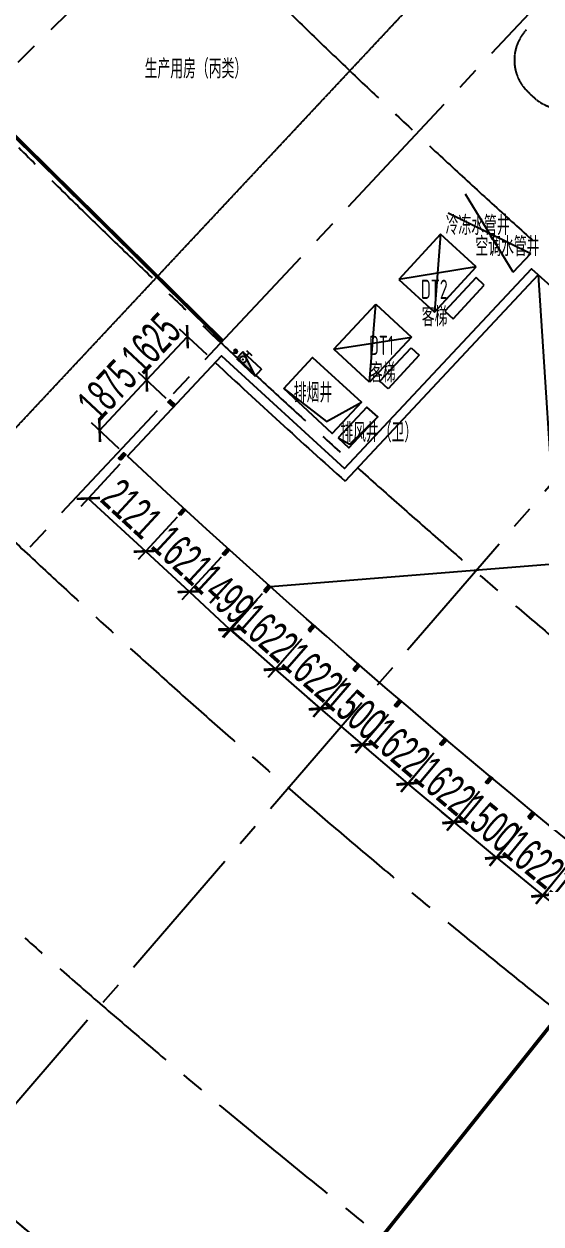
# Model space of a CAD drawing. Extents: x -668578 to 2331563, y -1202445 to 1620273.
# Drawn here: x 713349 to 727431, y 93547 to 126257 of the extents above; entities that cross this region are included whole.
import ezdxf

# ---------------------------------------------------------------- set-up
doc = ezdxf.new("R2010")
doc.units = 0
for name, pattern in [('CENTER2', [28.575, 19.05, -3.175, 3.175, -3.175]), ('Continuous-STLayerSet-Col', [0]), ('DASH', [0.35, 0.25, -0.1]), ('DOT2', [0.125, 0, -0.125])]:
    doc.linetypes.add(name, pattern=pattern)
doc.layers.get('0').update_dxf_attribs({"color": 8})
doc.layers.get('Defpoints').update_dxf_attribs({"color": 8})
for name, color, linetype in [('#标注', 8, 'Continuous'), ('#轴线', 8, 'CENTER2'), ('A-AL', 8, 'Continuous'), ('A-BEAM-PLAN-C', 8, 'Continuous'), ('A-DIMS-150', 8, 'Continuous'), ('A-EVTR', 8, 'Continuous'), ('A-FLOR-OTLN', 8, 'DOT2'), ('A-ROOF', 8, 'Continuous'), ('A-WIND-FRAM', 8, 'Continuous'), ('dim', 8, 'Continuous'), ('STAIR', 8, 'Continuous'), ('WINDOW', 8, 'Continuous'), ('外轮廓', 8, 'Continuous'), ('建-文字', 8, 'Continuous'), ('暖-消防-挡烟垂壁', 8, 'Continuous'), ('水-消防-消火栓', 8, 'Continuous'), ('水-消防-消火栓-标识', 8, 'Continuous')]:
    doc.layers.add(name, color=color, linetype=linetype)
doc.styles.add('JHZX', font='jrs.shx', dxfattribs={"width": 0.6, "bigfont": 'jhz.shx'})
doc.styles.add('XD2008', font='xd-hzs.shx', dxfattribs={"width": 0.7, "bigfont": 'xd-hztxt.shx'})
doc.dimstyles.new('JZBZ-300', dxfattribs={"dimscale": 300, "dimtxt": 3, "dimasz": 1.5, "dimexe": 1, "dimexo": 1, "dimgap": 0.5, "dimtad": 1, "dimdec": 0, "dimdsep": 46, "dimtxsty": 'JHZX', "dimblk1": 'ARCHTICK', "dimblk2": 'ARCHTICK', "dimsah": 1, "dimcen": 0, "dimclrd": 1, "dimclre": 1, "dimclrt": 2, "dimazin": 2, "dimtfac": 1, "dimtdec": 0, "dimtix": 1, "dimtmove": 0, "dimatfit": 3, "dimfxl": 0, "dimtolj": 1, "dimlwd": -1, "dimlwe": -1, "dimarcsym": 0})
doc.dimstyles.new('JZBZ-400', dxfattribs={"dimscale": 400, "dimtxt": 3, "dimasz": 1.5, "dimexe": 1, "dimexo": 1, "dimgap": 0.5, "dimtad": 1, "dimdec": 0, "dimdsep": 46, "dimtxsty": 'JHZX', "dimblk1": 'ARCHTICK', "dimblk2": 'ARCHTICK', "dimsah": 1, "dimcen": 0, "dimclrd": 1, "dimclre": 1, "dimclrt": 2, "dimazin": 2, "dimtfac": 1, "dimtdec": 0, "dimtix": 1, "dimtmove": 0, "dimatfit": 3, "dimfxl": 0, "dimtolj": 1, "dimlwd": -1, "dimlwe": -1, "dimarcsym": 0})

# ---------------------------------------------------------------- blocks, each defined once
blk = doc.blocks.new('_ARCHTICK')
at = {"color": 0, "linetype": 'ByBlock', "const_width": 0.15}
blk.add_lwpolyline([(-0.5, -0.5), (0.5, 0.5)], dxfattribs=at)
blk = doc.blocks.new('*D2939')
at = {"layer": '#标注', "ltscale": 300, "transparency": 16777216}
for p, q in [((-1773, -1481), (-9342, -7863)), ((165914, -92056), (164727, -101884))]:
    blk.add_line(p, q, dxfattribs=at)
blk.add_arc((197092, 166179), 269610, 220.13382, 263.11563, dxfattribs=at)
at = {"layer": 'Defpoints', "color": 0, "ltscale": 300, "transparency": 16777216}
for p in [(197092, 166179), (-1467, -1224), (40380, -53208), (165962, -91659)]:
    blk.add_point(p, dxfattribs=at)
at = {"layer": '#标注', "ltscale": 300, "transparency": 16777216, "xscale": 600, "yscale": 600, "zscale": 600}
for p, rotation in [((-9036, -7605), 130.1338192809485), ((164775, -101487), 353.1156299250187)]:
    blk.add_blockref('_ARCHTICK', p, dxfattribs=dict(at, rotation=rotation))
at = {"layer": '#标注', "ltscale": 300, "transparency": 16777216, "insert": (69342, -70334), "char_height": 1200, "attachment_point": 5, "rotation": 331.6247, "style": 'JHZX'}
blk.add_mtext('\\A1;42.98°', dxfattribs=at)
blk = doc.blocks.new('*D3008')
at = {"layer": '#标注', "transparency": 16777216}
for p, q in [((-126177, -20315), (-130649, -25704)), ((-130393, -25397), (-122561, -31896)), ((-118344, -26815), (-122816, -32204))]:
    blk.add_line(p, q, dxfattribs=at)
at = {"layer": 'Defpoints', "color": 0, "transparency": 16777216}
for p in [(-125921, -20007), (-118089, -26507), (-122561, -31896)]:
    blk.add_point(p, dxfattribs=at)
at = {"layer": '#标注', "transparency": 16777216, "xscale": 600, "yscale": 600, "zscale": 600}
for p, rotation in [((-130393, -25397), 140.3137211148416), ((-122561, -31896), 320.3137211148417)]:
    blk.add_blockref('_ARCHTICK', p, dxfattribs=dict(at, rotation=rotation))
at = {"layer": '#标注', "transparency": 16777216, "insert": (-125966, -28031), "char_height": 1200, "attachment_point": 5, "rotation": 320.3137, "style": 'JHZX'}
blk.add_mtext('\\A1;10178', dxfattribs=at)
blk = doc.blocks.new('HGDTRET')
at = {"layer": 'dim', "ltscale": 300}
blk.add_arc((880041, 290089.1), 262600, 224.98133, 258.268049, dxfattribs=at)
blk = doc.blocks.new('*D1669')
at = {"layer": '#标注', "color": 1, "ltscale": 300, "transparency": 16777216}
for p, q in [((715960, 114255), (714897, 113105)), ((715100, 113325), (716657, 111885)), ((717517, 112815), (716454, 111665))]:
    blk.add_line(p, q, dxfattribs=at)
at = {"layer": 'Defpoints', "color": 0, "ltscale": 300, "transparency": 16777216}
for p in [(716164, 114475), (717721, 113035), (716657, 111885)]:
    blk.add_point(p, dxfattribs=at)
at = {"layer": '#标注', "color": 1, "ltscale": 300, "transparency": 16777216, "xscale": 450, "yscale": 450, "zscale": 450}
for p, rotation in [((715100, 113325), 137.2330127523829), ((716657, 111885), 317.2330127523829)]:
    blk.add_blockref('_ARCHTICK', p, dxfattribs=dict(at, rotation=rotation))
at = {"layer": '#标注', "color": 2, "ltscale": 300, "transparency": 16777216, "insert": (716286, 113046), "char_height": 900, "attachment_point": 5, "rotation": 317.233, "style": 'JHZX'}
blk.add_mtext('\\A1;2121', dxfattribs=at)
blk = doc.blocks.new('*D1670')
at = {"layer": '#标注', "color": 1, "ltscale": 300, "transparency": 16777216}
for p, q in [((717517, 112815), (716454, 111665)), ((716657, 111885), (717848, 110784)), ((718716, 111723), (717644, 110564))]:
    blk.add_line(p, q, dxfattribs=at)
at = {"layer": 'Defpoints', "color": 0, "ltscale": 300, "transparency": 16777216}
for p in [(717721, 113035), (718920, 111943), (717848, 110784)]:
    blk.add_point(p, dxfattribs=at)
at = {"layer": '#标注', "color": 1, "ltscale": 300, "transparency": 16777216, "xscale": 450, "yscale": 450, "zscale": 450}
for p, rotation in [((716657, 111885), 137.2330127523829), ((717848, 110784), 317.2330127523829)]:
    blk.add_blockref('_ARCHTICK', p, dxfattribs=dict(at, rotation=rotation))
at = {"layer": '#标注', "color": 2, "ltscale": 300, "transparency": 16777216, "insert": (717660, 111775), "char_height": 900, "attachment_point": 5, "rotation": 317.233, "style": 'JHZX'}
blk.add_mtext('\\A1;1621', dxfattribs=at)
blk = doc.blocks.new('*D1671')
at = {"layer": '#标注', "color": 1, "ltscale": 300, "transparency": 16777216}
for p, q in [((718716, 111723), (717644, 110564)), ((717848, 110784), (717517, 111090)), ((717848, 110784), (718948, 109766)), ((719834, 110724), (718744, 109546)), ((718948, 109766), (719279, 109461))]:
    blk.add_line(p, q, dxfattribs=at)
at = {"layer": 'Defpoints', "color": 0, "ltscale": 300, "transparency": 16777216}
for p in [(718920, 111943), (720038, 110945), (718948, 109766)]:
    blk.add_point(p, dxfattribs=at)
at = {"layer": '#标注', "color": 1, "ltscale": 300, "transparency": 16777216, "xscale": 450, "yscale": 450, "zscale": 450}
for p, rotation in [((717848, 110784), 317.2330127523829), ((718948, 109766), 137.2330127523829)]:
    blk.add_blockref('_ARCHTICK', p, dxfattribs=dict(at, rotation=rotation))
at = {"layer": '#标注', "color": 2, "ltscale": 300, "transparency": 16777216, "insert": (718805, 110716), "char_height": 900, "attachment_point": 5, "rotation": 317.233, "style": 'JHZX'}
blk.add_mtext('\\A1;1499', dxfattribs=at)
blk = doc.blocks.new('*D1672')
at = {"layer": '#标注', "color": 1, "transparency": 16777216}
for p, q in [((719702, 110565), (718782, 109527)), ((720195, 108676), (718981, 109751)), ((720916, 109490), (719996, 108452))]:
    blk.add_line(p, q, dxfattribs=at)
at = {"layer": 'Defpoints', "color": 0, "transparency": 16777216}
for p in [(719900, 110790), (718981, 109751), (721115, 109715)]:
    blk.add_point(p, dxfattribs=at)
at = {"layer": '#标注', "color": 1, "transparency": 16777216, "xscale": 450, "yscale": 450, "zscale": 450}
for p, rotation in [((718981, 109751), 138.4758336761203), ((720195, 108676), 318.4758336761203)]:
    blk.add_blockref('_ARCHTICK', p, dxfattribs=dict(at, rotation=rotation))
at = {"layer": '#标注', "color": 2, "transparency": 16777216, "insert": (719986, 109663), "char_height": 900, "attachment_point": 5, "rotation": 318.4758, "style": 'JHZX'}
blk.add_mtext('\\A1;1622', dxfattribs=at)
blk = doc.blocks.new('*D1673')
at = {"layer": '#标注', "color": 1, "transparency": 16777216}
for p, q in [((720917, 109487), (720004, 108442)), ((721423, 107601), (720202, 108668)), ((722139, 108420), (721226, 107375))]:
    blk.add_line(p, q, dxfattribs=at)
at = {"layer": 'Defpoints', "color": 0, "transparency": 16777216}
for p in [(721114, 109713), (720202, 108668), (722336, 108646)]:
    blk.add_point(p, dxfattribs=at)
at = {"layer": '#标注', "color": 1, "transparency": 16777216, "xscale": 450, "yscale": 450, "zscale": 450}
for p, rotation in [((720202, 108668), 138.8706564854069), ((721423, 107601), 318.8706564854069)]:
    blk.add_blockref('_ARCHTICK', p, dxfattribs=dict(at, rotation=rotation))
at = {"layer": '#标注', "color": 2, "transparency": 16777216, "insert": (721207, 108587), "char_height": 900, "attachment_point": 5, "rotation": 318.8707, "style": 'JHZX'}
blk.add_mtext('\\A1;1622', dxfattribs=at)
blk = doc.blocks.new('*D1674')
at = {"layer": '#标注', "color": 1, "transparency": 16777216}
for p, q in [((722139, 108417), (721234, 107365)), ((721430, 107593), (721089, 107886)), ((722567, 106614), (721430, 107593)), ((723276, 107438), (722371, 106387)), ((722567, 106614), (722908, 106321))]:
    blk.add_line(p, q, dxfattribs=at)
at = {"layer": 'Defpoints', "color": 0, "transparency": 16777216}
for p in [(722335, 108644), (723472, 107666), (721430, 107593)]:
    blk.add_point(p, dxfattribs=at)
at = {"layer": '#标注', "color": 1, "transparency": 16777216, "xscale": 450, "yscale": 450, "zscale": 450}
for p, rotation in [((721430, 107593), 319.2797843912834), ((722567, 106614), 139.2797843912834)]:
    blk.add_blockref('_ARCHTICK', p, dxfattribs=dict(at, rotation=rotation))
at = {"layer": '#标注', "color": 2, "transparency": 16777216, "insert": (722390, 107558), "char_height": 900, "attachment_point": 5, "rotation": 319.2798, "style": 'JHZX'}
blk.add_mtext('\\A1;1500', dxfattribs=at)
blk = doc.blocks.new('*D1675')
at = {"layer": '#标注', "color": 1, "transparency": 16777216}
for p, q in [((723277, 107435), (722378, 106379)), ((723807, 105556), (722572, 106607)), ((724512, 106384), (723613, 105328))]:
    blk.add_line(p, q, dxfattribs=at)
at = {"layer": 'Defpoints', "color": 0, "transparency": 16777216}
for p in [(723471, 107664), (722572, 106607), (724706, 106613)]:
    blk.add_point(p, dxfattribs=at)
at = {"layer": '#标注', "color": 1, "transparency": 16777216, "xscale": 450, "yscale": 450, "zscale": 450}
for p, rotation in [((722572, 106607), 139.5988030056413), ((723807, 105556), 319.5988030056413)]:
    blk.add_blockref('_ARCHTICK', p, dxfattribs=dict(at, rotation=rotation))
at = {"layer": '#标注', "color": 2, "transparency": 16777216, "insert": (723578, 106539), "char_height": 900, "attachment_point": 5, "rotation": 319.5988, "style": 'JHZX'}
blk.add_mtext('\\A1;1622', dxfattribs=at)
blk = doc.blocks.new('*D1676')
at = {"layer": '#标注', "color": 1, "transparency": 16777216}
for p, q in [((724513, 106381), (723622, 105318)), ((725057, 104506), (723814, 105547)), ((725756, 105339), (724865, 104276))]:
    blk.add_line(p, q, dxfattribs=at)
at = {"layer": 'Defpoints', "color": 0, "transparency": 16777216}
for p in [(724706, 106611), (723814, 105547), (725948, 105569)]:
    blk.add_point(p, dxfattribs=at)
at = {"layer": '#标注', "color": 1, "transparency": 16777216, "xscale": 450, "yscale": 450, "zscale": 450}
for p, rotation in [((723814, 105547), 140.0277042831562), ((725057, 104506), 320.0277042831561)]:
    blk.add_blockref('_ARCHTICK', p, dxfattribs=dict(at, rotation=rotation))
at = {"layer": '#标注', "color": 2, "transparency": 16777216, "insert": (724821, 105486), "char_height": 900, "attachment_point": 5, "rotation": 320.0277, "style": 'JHZX'}
blk.add_mtext('\\A1;1622', dxfattribs=at)
blk = doc.blocks.new('*D1677')
at = {"layer": '#标注', "color": 1, "transparency": 16777216}
for p, q in [((725757, 105336), (724872, 104267)), ((725063, 104498), (724717, 104785)), ((726219, 103542), (725063, 104498)), ((726912, 104379), (726027, 103311)), ((726219, 103542), (726565, 103255))]:
    blk.add_line(p, q, dxfattribs=at)
at = {"layer": 'Defpoints', "color": 0, "transparency": 16777216}
for p in [(725948, 105567), (725063, 104498), (727103, 104610)]:
    blk.add_point(p, dxfattribs=at)
at = {"layer": '#标注', "color": 1, "transparency": 16777216, "xscale": 450, "yscale": 450, "zscale": 450}
for p, rotation in [((725063, 104498), 320.3799216986312), ((726219, 103542), 140.3799216986312)]:
    blk.add_blockref('_ARCHTICK', p, dxfattribs=dict(at, rotation=rotation))
at = {"layer": '#标注', "color": 2, "transparency": 16777216, "insert": (726024, 104482), "char_height": 900, "attachment_point": 5, "rotation": 320.3799, "style": 'JHZX'}
blk.add_mtext('\\A1;1500', dxfattribs=at)
blk = doc.blocks.new('*D1678')
at = {"layer": '#标注', "color": 1, "transparency": 16777216}
for p, q in [((726913, 104377), (726035, 103303)), ((727480, 102508), (726225, 103535)), ((728168, 103350), (727290, 102276))]:
    blk.add_line(p, q, dxfattribs=at)
at = {"layer": 'Defpoints', "color": 0, "transparency": 16777216}
for p in [(727103, 104609), (726225, 103535), (728358, 103582)]:
    blk.add_point(p, dxfattribs=at)
at = {"layer": '#标注', "color": 1, "transparency": 16777216, "xscale": 450, "yscale": 450, "zscale": 450}
for p, rotation in [((726225, 103535), 140.716456573488), ((727480, 102508), 320.716456573488)]:
    blk.add_blockref('_ARCHTICK', p, dxfattribs=dict(at, rotation=rotation))
at = {"layer": '#标注', "color": 2, "transparency": 16777216, "insert": (727232, 103486), "char_height": 900, "attachment_point": 5, "rotation": 320.7165, "style": 'JHZX'}
blk.add_mtext('\\A1;1622', dxfattribs=at)
blk = doc.blocks.new('*D1679')
at = {"layer": '#标注', "color": 1, "transparency": 16777216}
for p, q in [((728170, 103348), (727298, 102269)), ((728749, 101483), (727487, 102502)), ((729432, 102329), (728560, 101250))]:
    blk.add_line(p, q, dxfattribs=at)
at = {"layer": 'Defpoints', "color": 0, "transparency": 16777216}
for p in [(728358, 103581), (727487, 102502), (729620, 102562)]:
    blk.add_point(p, dxfattribs=at)
at = {"layer": '#标注', "color": 1, "transparency": 16777216, "xscale": 450, "yscale": 450, "zscale": 450}
for p, rotation in [((727487, 102502), 141.076531522248), ((728749, 101483), 321.076531522248)]:
    blk.add_blockref('_ARCHTICK', p, dxfattribs=dict(at, rotation=rotation))
at = {"layer": '#标注', "color": 2, "transparency": 16777216, "insert": (728495, 102459), "char_height": 900, "attachment_point": 5, "rotation": 321.0765, "style": 'JHZX'}
blk.add_mtext('\\A1;1622', dxfattribs=at)
blk = doc.blocks.new('*D1699')
at = {"layer": '#标注', "color": 1, "ltscale": 300, "transparency": 16777216}
for p, q in [((715409, 115181), (716690, 116550)), ((717225, 116049), (716471, 116755)), ((715945, 114680), (715190, 115386))]:
    blk.add_line(p, q, dxfattribs=at)
at = {"layer": 'Defpoints', "color": 0, "ltscale": 300, "transparency": 16777216}
for p in [(716690, 116550), (717444, 115845), (716164, 114475)]:
    blk.add_point(p, dxfattribs=at)
at = {"layer": '#标注', "color": 1, "ltscale": 300, "transparency": 16777216, "xscale": 450, "yscale": 450, "zscale": 450}
for p, rotation in [((716690, 116550), 46.92042011151889), ((715409, 115181), 226.9204201115189)]:
    blk.add_blockref('_ARCHTICK', p, dxfattribs=dict(at, rotation=rotation))
at = {"layer": '#标注', "color": 2, "ltscale": 300, "transparency": 16777216, "insert": (715611, 116275), "char_height": 900, "attachment_point": 5, "rotation": 46.9204, "style": 'JHZX'}
blk.add_mtext('\\A1;1875', dxfattribs=at)
blk = doc.blocks.new('*D1700')
at = {"layer": '#标注', "color": 1, "ltscale": 300, "transparency": 16777216}
for p, q in [((718336, 117236), (717581, 117942)), ((716690, 116550), (717800, 117737)), ((717225, 116050), (716471, 116755))]:
    blk.add_line(p, q, dxfattribs=at)
at = {"layer": 'Defpoints', "color": 0, "ltscale": 300, "transparency": 16777216}
for p in [(717800, 117737), (718555, 117031), (717445, 115845)]:
    blk.add_point(p, dxfattribs=at)
at = {"layer": '#标注', "color": 1, "ltscale": 300, "transparency": 16777216, "xscale": 450, "yscale": 450, "zscale": 450}
for p, rotation in [((717800, 117737), 46.91110021198386), ((716690, 116550), 226.9111002119839)]:
    blk.add_blockref('_ARCHTICK', p, dxfattribs=dict(at, rotation=rotation))
at = {"layer": '#标注', "color": 2, "ltscale": 300, "transparency": 16777216, "insert": (716807, 117554), "char_height": 900, "attachment_point": 5, "rotation": 46.9111, "style": 'JHZX'}
blk.add_mtext('\\A1;1625', dxfattribs=at)
blk = doc.blocks.new('消火栓箱-111')
blk.add_hatch(color=256).paths.add_polyline_path([(-200, -54), (-200, -60, -0.414214), (-110, -150, -1), (-290, -150, -0.414214), (-200, -60), (-200, -54), (-350, 0), (-350, -250), (350, -250)])
for p, q in [((350, 0), (-350, 0)), ((-350, 0), (350, -250)), ((-350, 0), (-350, -250)), ((-300, 100), (-100, 100)), ((-200, -60), (-200, 100)), ((350, -250), (350, 0)), ((-350, -250), (350, -250))]:
    blk.add_line(p, q)
blk.add_circle((-200, -150), 90)
blk.add_point((-200, -150))
at = {"layer": '水-消防-消火栓'}
blk.add_arc((-350, 0), 700, 359.9687, 0, dxfattribs=at)
blk = doc.blocks.new('立管-R75-1')
at = {"linetype": 'Continuous'}
blk.add_circle((0, 0), 75, dxfattribs=at)
blk.add_point((0, 0), dxfattribs=at)
blk = doc.blocks.new('幕墙分隔')
for p, q in [((-40, -100), (40, 100)), ((0, 100), (0, -100))]:
    blk.add_line(p, q)
blk.add_lwpolyline([(-40, 100), (40, 100), (40, -100), (-40, -100)], close=True)
blk = doc.blocks.new('A$C4E971703')
at = {"layer": '暖-消防-挡烟垂壁', "color": 3, "linetype": 'DASH', "const_width": 100}
for points in [[(35264, 85861), (44390, 76851)], [(55884, 61378), (42172, 44174)]]:
    blk.add_lwpolyline(points, dxfattribs=at)
blk = doc.blocks.new('A$C47405904')
at = {"layer": 'A-AL'}
blk.add_line((-110094, 4423), (-115354, -1202), dxfattribs=at)
blk.add_lwpolyline([(-89278, 9481, -0.031021), (-108755, 27069, 0.415715), (-113080, 27106), (-145267, -4699, 0.412976), (-145302, -9004, 0.149442), (-10240, -82596, 0.358696), (-6809, -80780)], format="xyb", dxfattribs=at)
blk.add_arc((42590, 175095), 236700, 226.981, 228.14292, dxfattribs=at)
at = {"layer": 'A-BEAM-PLAN-C'}
blk.add_line((-110776, 4499), (-110299, 5010), dxfattribs=at)
at = {"layer": 'A-BEAM-PLAN-C', "linetype": 'Continuous-STLayerSet-Col'}
for points in [[(-117027, 1328), (-116241, 2169), (-114910, 956), (-115713, 99)], [(-115548, -19), (-115251, -287), (-114465, 554), (-114762, 822)]]:
    blk.add_lwpolyline(points, close=True, dxfattribs=at)
at = {"layer": 'A-DIMS-150'}
for p, q in [((-110776, 4499), (-112075, 6624)), ((-112553, 6113), (-110299, 5010))]:
    blk.add_line(p, q, dxfattribs=at)
for points in [[(-117027, 1328), (-115865, 428), (-114910, 956)], [(-115548, -19), (-115228, -194), (-114465, 554)]]:
    blk.add_lwpolyline(points, dxfattribs=at)
at = {"layer": 'A-EVTR'}
for p, q in [((-112756, 5535), (-113894, 4300)), ((-112756, 5535), (-112923, 3405)), ((-111785, 4641), (-112756, 5535)), ((-111785, 4641), (-113894, 4300)), ((-112923, 3405), (-111785, 4641)), ((-113894, 4300), (-112923, 3405)), ((-111789, 4353), (-112636, 3433)), ((-111567, 4148), (-111789, 4353)), ((-112414, 3229), (-111567, 4148)), ((-115661, 2396), (-114517, 3627)), ((-114694, 1497), (-114517, 3627)), ((-114517, 3627), (-113550, 2728)), ((-112636, 3433), (-112414, 3229)), ((-115661, 2396), (-113550, 2728)), ((-113550, 2728), (-114694, 1497)), ((-114694, 1497), (-115661, 2396)), ((-114407, 1524), (-113556, 2440)), ((-113556, 2440), (-113335, 2234)), ((-113335, 2234), (-114186, 1319)), ((-114186, 1319), (-114407, 1524))]:
    blk.add_line(p, q, dxfattribs=at)
at = {"layer": 'A-FLOR-OTLN'}
blk.add_arc((42590, 175095), 262600, 224.41582, 258.41493, dxfattribs=at)
at = {"layer": 'A-ROOF'}
for p, q in [((-110094, 4423), (-109601, -3244)), ((-109796, -3472), (-117392, -4076))]:
    blk.add_line(p, q, dxfattribs=at)
at = {"layer": 'STAIR', "color": 9, "linetype": 'DASH'}
blk.add_line((-110366, 9403), (-110220, 9266), dxfattribs=at)
for points in [[(-110423, 11099, 0.414214), (-110366, 9403)], [(-108524, 9323, -0.414214), (-110220, 9266)]]:
    blk.add_lwpolyline(points, format="xyb", dxfattribs=at)
at = {"layer": '外轮廓', "color": 3, "linetype": 'DASH', "ltscale": 5}
blk.add_lwpolyline([(-109158, 16478), (-135454, -11643, 0.41242), (-135330, -15318, 0.140163), (-7770, -80593, 0.412914), (-4719, -78556), (3836, -36160, 0.415851), (1787, -33095, -0.057061), (-44213, -18484, 0.041227), (-47955, -17165, 0.051572), (-52855, -16406), (-54407, -16327, -0.116659), (-64974, -13255, -0.058192), (-105484, 16602, 0.414617), (-109158, 16478)], format="xyb", close=True, dxfattribs=at)
at = {"layer": '外轮廓'}
blk.add_lwpolyline([(-121288, -519), (-118726, 2220), (-115370, -853), (-110280, 4590, 0.040861), (-80517, -18001), (-80939, -18683), (-81519, -19619), (-85361, -25823), (-83075, -27260), (-84128, -28961, -0.04882), (-121288, -519)], format="xyb", close=True, dxfattribs=at)
at = {"layer": 'A-WIND-FRAM'}
for p, rotation in [((-120080, 918), 46.92042011152858), ((-121429, -524), 137.0992447405234), ((-119798, -2033), 137.4858627309781), ((-118599, -3125), 137.8726933069655), ((-113914, -7253), 139.3614450380661), ((-112680, -8305), 139.74806302845), ((-111439, -9349), 140.1348936044411)]:
    blk.add_blockref('幕墙分隔', p, dxfattribs=dict(at, rotation=rotation))
at = {"layer": 'A-WIND-FRAM', "xscale": -1}
for p, rotation in [((-117483, -4128), 138.2303451522476), ((-116270, -5204), 138.6171757282388), ((-115049, -6272), 139.0037937186226), ((-110284, -10307), 140.4925454497232)]:
    blk.add_blockref('幕墙分隔', p, dxfattribs=dict(at, rotation=rotation))
at = {"layer": 'WINDOW'}
blk.add_blockref('A$C4E971703', (-163098, -74215), dxfattribs=at)
at = {"layer": '水-消防-消火栓', "rotation": 316.920420111168}
blk.add_blockref('消火栓箱-111', (-117890, 2089), dxfattribs=at)
at = {"layer": '水-消防-消火栓-标识', "xscale": -0.6666666665114466, "yscale": 0.6666666665114467, "zscale": 0.6666666665114466, "rotation": 229.2291736487583}
blk.add_blockref('立管-R75-1', (-118341, 2339), dxfattribs=at)
at = {"layer": '建-文字', "style": 'XD2008', "width": 0.7}
for s, p in [('生产用房（丙类）', (-120816, 9779)), ('冷冻水管井', (-112618, 5511)), ('空调水管井', (-111806, 4935)), ('DT2', (-113292, 3769)), ('客梯', (-113267, 3021)), ('DT1', (-114706, 2240)), ('客梯', (-114681, 1492)), ('排烟井', (-116754, 949)), ('排风井（卫）', (-115487, -133))]:
    blk.add_text(s, height=525, dxfattribs=at).set_placement(p)
blk = doc.blocks.new('A$Caccc0cd0')
at = {"layer": '#标注'}
dim = blk.add_aligned_dim(p1=(-125921.5, -20007.5), p2=(-118089, -26507), distance=-7002.8, dimstyle='JZBZ-400', override={"dimclrd": 256, "dimclre": 256, "dimclrt": 256}, dxfattribs=at)
dim.commit()
dim.dimension.update_dxf_attribs({"geometry": '*D3008', "text_midpoint": (-125966.2, -28030.6)})
blk = doc.blocks.new('DSGDFG')
at = {"layer": '#标注', "ltscale": 300}
blk.add_arc((197092.2, 166179.2), 257800, 220.136073, 263.11563, dxfattribs=at)
at = {"layer": '#轴线', "ltscale": 200}
for p, q in [((62298.5, 32984.1), (12368.2, -16353.9)), ((19724.4, -23495.6), (67661.1, 27767.3)), ((73225.4, 22766.2), (27342.7, -30356.8)), ((35227.4, -36910.9), (78982.9, 17988.6))]:
    blk.add_line(p, q, dxfattribs=at)
for radius in [206950, 212800, 220600, 228400, 236200, 244000, 251800, 257800]:
    blk.add_arc((197092.2, 166179.2), radius, 218.438892, 265.140584, dxfattribs=at)
at = {"layer": '#标注', "ltscale": 300}
blk.add_blockref('A$Caccc0cd0', (154502.6, -8915.6), dxfattribs=at)
dim = blk.add_angular_dim_3p(base=(40379.7, -53208.3), center=(197092.1, 166179.2), p1=(-1467, -1223.5), p2=(165961.7, -91658.5), dimstyle='JZBZ-400', override={"dimclrd": 256, "dimclre": 256, "dimclrt": 256}, dxfattribs=at)
dim.commit()
dim.dimension.update_dxf_attribs({"geometry": '*D2939', "text_midpoint": (69341.6, -70334.5)})
blk = doc.blocks.new('HRTYTET')
at = {"layer": '#标注', "ltscale": 300}
for p1, p2, distance, picture, middle in [((717444.5, 115844.6), (718554.6, 117031.3), 1033.2, '*D1700', (716806.9, 117553.6)), ((716163.9, 114475.1), (717444.5, 115844.5), 1033.3, '*D1699', (715611.2, 116275.3)), ((716163.9, 114475.1), (717720.9, 113034.9), -1566.2, '*D1669', (716286.3, 113045.7))]:
    dim = blk.add_aligned_dim(p1=p1, p2=p2, distance=distance, dimstyle='JZBZ-300', override={"dimfxl": 200}, dxfattribs=at)
    dim.commit()
    dim.dimension.update_dxf_attribs({"geometry": picture, "text_midpoint": middle})
for base, p1, p2, picture, middle in [((717847.6, 110784.3), (717720.9, 113034.9), (718919.6, 111943.3), '*D1670', (717659.9, 111775.2)), ((718948.2, 109766.4), (718919.6, 111943.3), (720037.9, 110944.6), '*D1671', (718805.3, 110715.8))]:
    dim = blk.add_linear_dim(base=base, p1=p1, p2=p2, angle=137.23301, dimstyle='JZBZ-300', override={"dimtmove": 1, "dimfxl": 200}, dxfattribs=at)
    dim.commit()
    dim.dimension.update_dxf_attribs({"geometry": picture, "text_midpoint": middle})
at = {"layer": '#标注'}
for base, p1, p2, angle, picture, middle in [((718980.8, 109751.4), (721114.7, 109714.7), (719900.4, 110790), 138.47583, '*D1672', (719985.7, 109663)), ((720201.7, 108668.2), (722335.9, 108646.2), (721114.2, 109713.1), 138.87066, '*D1673', (721207.2, 108586.7)), ((721430.1, 107592.8), (723471.9, 107665.6), (722335, 108644.1), 139.27978, '*D1674', (722389.9, 107558.2)), ((722572, 106607.4), (724706.3, 106612.6), (723471.1, 107663.8), 139.5988, '*D1675', (723578.5, 106538.7)), ((723814.4, 105547.5), (725948.5, 105568.6), (724705.5, 106610.5), 140.0277, '*D1676', (724821.3, 105486.3)), ((725063.2, 104498.3), (727103.3, 104610.3), (725947.8, 105566.8), 140.37992, '*D1677', (726023.6, 104482.2)), ((726224.5, 103535.1), (728358.3, 103581.9), (727102.8, 104608.8), 140.71646, '*D1678', (727232.1, 103486.1)), ((727486.9, 102501.9), (729620.3, 102562.1), (728358.5, 103581.2), 141.07653, '*D1679', (728494.8, 102459.2))]:
    dim = blk.add_linear_dim(base=base, p1=p1, p2=p2, angle=angle, dimstyle='JZBZ-300', dxfattribs=at)
    dim.commit()
    dim.dimension.update_dxf_attribs({"geometry": picture, "text_midpoint": middle})

msp = doc.modelspace()

# ---------------------------------------------------------------- block references
at = {"layer": '#标注'}
for name, p in [('HGDTRET', (0, 0)), ('DSGDFG', (682948.9, 123910))]:
    msp.add_blockref(name, p, dxfattribs=at)
at = {"layer": 'dim', "ltscale": 300}
msp.add_blockref('A$C47405904', (837451.5, 114994.4), dxfattribs=at)
at = {"layer": 'dim'}
msp.add_blockref('HRTYTET', (0, 0), dxfattribs=at)

doc.saveas('drawing.dxf')
